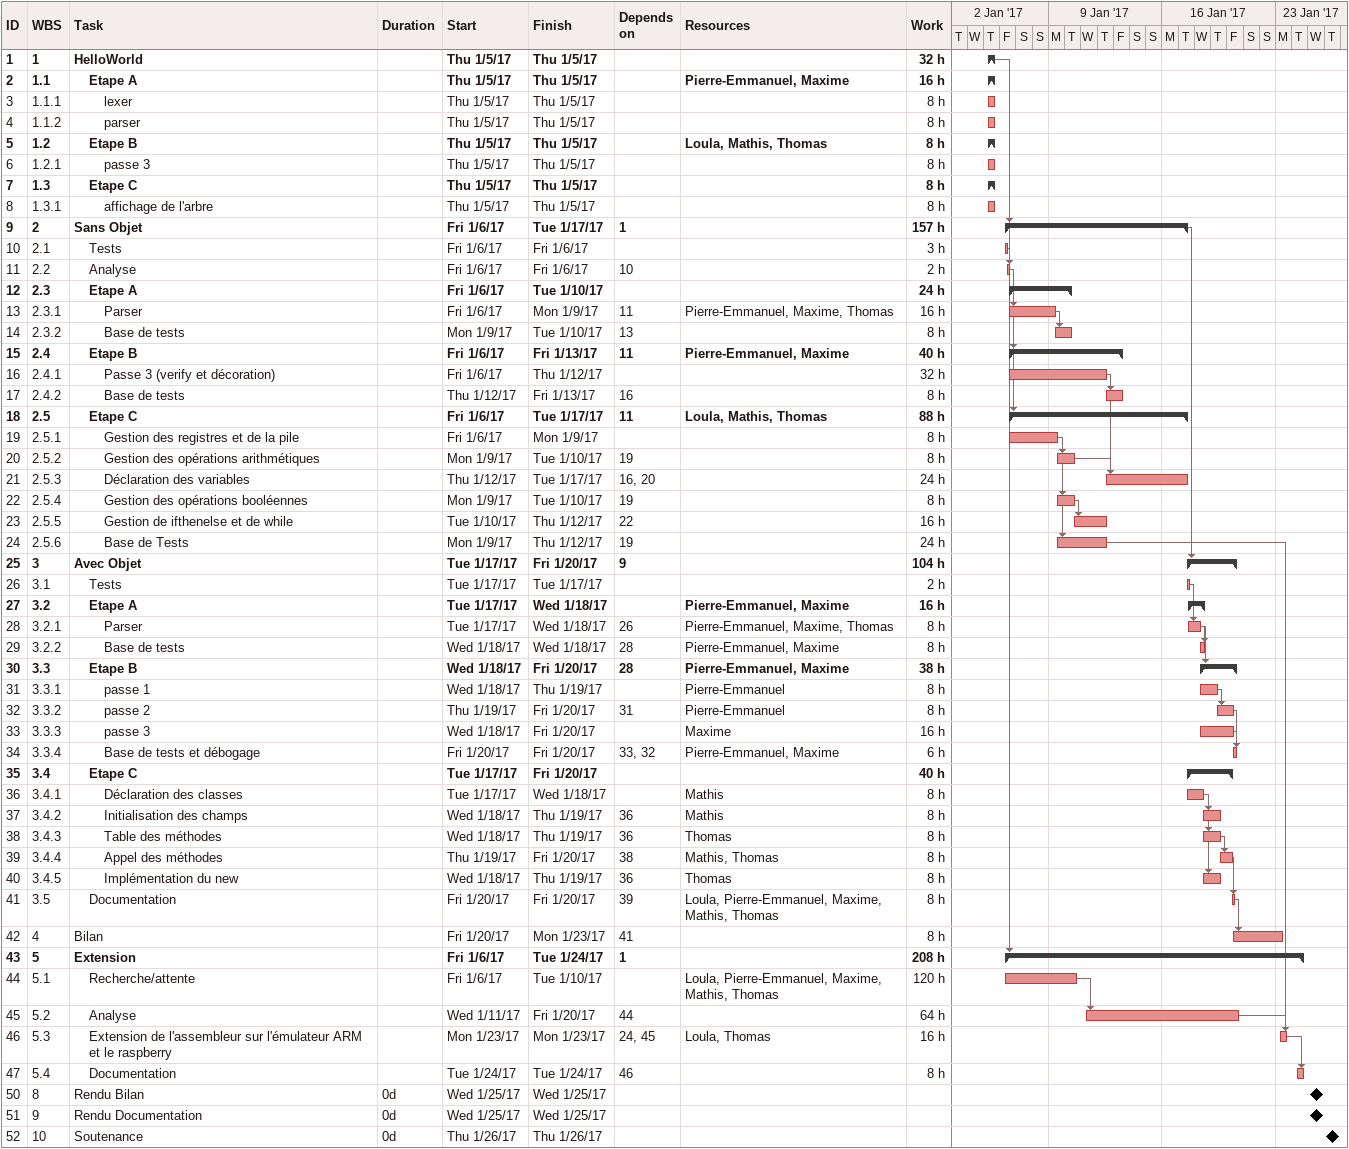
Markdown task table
| ID | WBS | Task | Duration | Start | Finish | Predecessors | Resources | Work (h) |
|---|---|---|---|---|---|---|---|---|
| 1 | 1 | **HelloWorld** |  | 2017-01-05 | 2017-01-05 |  |  | 32 |
| 2 | 1.1 | **Etape A** |  | 2017-01-05 | 2017-01-05 |  | Pierre-Emmanuel, Maxime | 16 |
| 3 | 1.1.1 | lexer |  | 2017-01-05 | 2017-01-05 |  |  | 8 |
| 4 | 1.1.2 | parser |  | 2017-01-05 | 2017-01-05 |  |  | 8 |
| 5 | 1.2 | **Etape B** |  | 2017-01-05 | 2017-01-05 |  | Loula, Mathis, Thomas | 8 |
| 6 | 1.2.1 | passe 3 |  | 2017-01-05 | 2017-01-05 |  |  | 8 |
| 7 | 1.3 | **Etape C** |  | 2017-01-05 | 2017-01-05 |  |  | 8 |
| 8 | 1.3.1 | affichage de l'arbre |  | 2017-01-05 | 2017-01-05 |  |  | 8 |
| 9 | 2 | **Sans Objet** |  | 2017-01-06 | 2017-01-17 | 1 |  | 157 |
| 10 | 2.1 | Tests |  | 2017-01-06 | 2017-01-06 |  |  | 3 |
| 11 | 2.2 | Analyse |  | 2017-01-06 | 2017-01-06 | 10 |  | 2 |
| 12 | 2.3 | **Etape A** |  | 2017-01-06 | 2017-01-10 |  |  | 24 |
| 13 | 2.3.1 | Parser |  | 2017-01-06 | 2017-01-09 | 11 | Pierre-Emmanuel, Maxime, Thomas | 16 |
| 14 | 2.3.2 | Base de tests |  | 2017-01-09 | 2017-01-10 | 13 |  | 8 |
| 15 | 2.4 | **Etape B** |  | 2017-01-06 | 2017-01-13 | 11 | Pierre-Emmanuel, Maxime | 40 |
| 16 | 2.4.1 | Passe 3 (verify et décoration) |  | 2017-01-06 | 2017-01-12 |  |  | 32 |
| 17 | 2.4.2 | Base de tests |  | 2017-01-12 | 2017-01-13 | 16 |  | 8 |
| 18 | 2.5 | **Etape C** |  | 2017-01-06 | 2017-01-17 | 11 | Loula, Mathis, Thomas | 88 |
| 19 | 2.5.1 | Gestion des registres et de la pile |  | 2017-01-06 | 2017-01-09 |  |  | 8 |
| 20 | 2.5.2 | Gestion des opérations arithmétiques |  | 2017-01-09 | 2017-01-10 | 19 |  | 8 |
| 21 | 2.5.3 | Déclaration des variables |  | 2017-01-12 | 2017-01-17 | 16, 20 |  | 24 |
| 22 | 2.5.4 | Gestion des opérations booléennes |  | 2017-01-09 | 2017-01-10 | 19 |  | 8 |
| 23 | 2.5.5 | Gestion de ifthenelse et de while |  | 2017-01-10 | 2017-01-12 | 22 |  | 16 |
| 24 | 2.5.6 | Base de Tests |  | 2017-01-09 | 2017-01-12 | 19 |  | 24 |
| 25 | 3 | **Avec Objet** |  | 2017-01-17 | 2017-01-20 | 9 |  | 104 |
| 26 | 3.1 | Tests |  | 2017-01-17 | 2017-01-17 |  |  | 2 |
| 27 | 3.2 | **Etape A** |  | 2017-01-17 | 2017-01-18 |  | Pierre-Emmanuel, Maxime | 16 |
| 28 | 3.2.1 | Parser |  | 2017-01-17 | 2017-01-18 | 26 | Pierre-Emmanuel, Maxime, Thomas | 8 |
| 29 | 3.2.2 | Base de tests |  | 2017-01-18 | 2017-01-18 | 28 | Pierre-Emmanuel, Maxime | 8 |
| 30 | 3.3 | **Etape B** |  | 2017-01-18 | 2017-01-20 | 28 | Pierre-Emmanuel, Maxime | 38 |
| 31 | 3.3.1 | passe 1 |  | 2017-01-18 | 2017-01-19 |  | Pierre-Emmanuel | 8 |
| 32 | 3.3.2 | passe 2 |  | 2017-01-19 | 2017-01-20 | 31 | Pierre-Emmanuel | 8 |
| 33 | 3.3.3 | passe 3 |  | 2017-01-18 | 2017-01-20 |  | Maxime | 16 |
| 34 | 3.3.4 | Base de tests et débogage |  | 2017-01-20 | 2017-01-20 | 33, 32 | Pierre-Emmanuel, Maxime | 6 |
| 35 | 3.4 | **Etape C** |  | 2017-01-17 | 2017-01-20 |  |  | 40 |
| 36 | 3.4.1 | Déclaration des classes |  | 2017-01-17 | 2017-01-18 |  | Mathis | 8 |
| 37 | 3.4.2 | Initialisation des champs |  | 2017-01-18 | 2017-01-19 | 36 | Mathis | 8 |
| 38 | 3.4.3 | Table des méthodes |  | 2017-01-18 | 2017-01-19 | 36 | Thomas | 8 |
| 39 | 3.4.4 | Appel des méthodes |  | 2017-01-19 | 2017-01-20 | 38 | Mathis, Thomas | 8 |
| 40 | 3.4.5 | Implémentation du new |  | 2017-01-18 | 2017-01-19 | 36 | Thomas | 8 |
| 41 | 3.5 | Documentation |  | 2017-01-20 | 2017-01-20 | 39 | Loula, Pierre-Emmanuel, Maxime, Mathis, Thomas | 8 |
| 42 | 4 | Bilan |  | 2017-01-20 | 2017-01-23 | 41 |  | 8 |
| 43 | 5 | **Extension** |  | 2017-01-06 | 2017-01-24 | 1 |  | 208 |
| 44 | 5.1 | Recherche/attente |  | 2017-01-06 | 2017-01-10 |  | Loula, Pierre-Emmanuel, Maxime, Mathis, Thomas | 120 |
| 45 | 5.2 | Analyse |  | 2017-01-11 | 2017-01-20 | 44 |  | 64 |
| 46 | 5.3 | Extension de l'assembleur sur l'émulateur ARM et le raspberry |  | 2017-01-23 | 2017-01-23 | 24, 45 | Loula, Thomas | 16 |
| 47 | 5.4 | Documentation |  | 2017-01-24 | 2017-01-24 | 46 |  | 8 |
| 50 | 8 | Rendu Bilan | 0d | 2017-01-25 | 2017-01-25 |  |  |  |
| 51 | 9 | Rendu Documentation | 0d | 2017-01-25 | 2017-01-25 |  |  |  |
| 52 | 10 | Soutenance | 0d | 2017-01-26 | 2017-01-26 |  |  |  |
